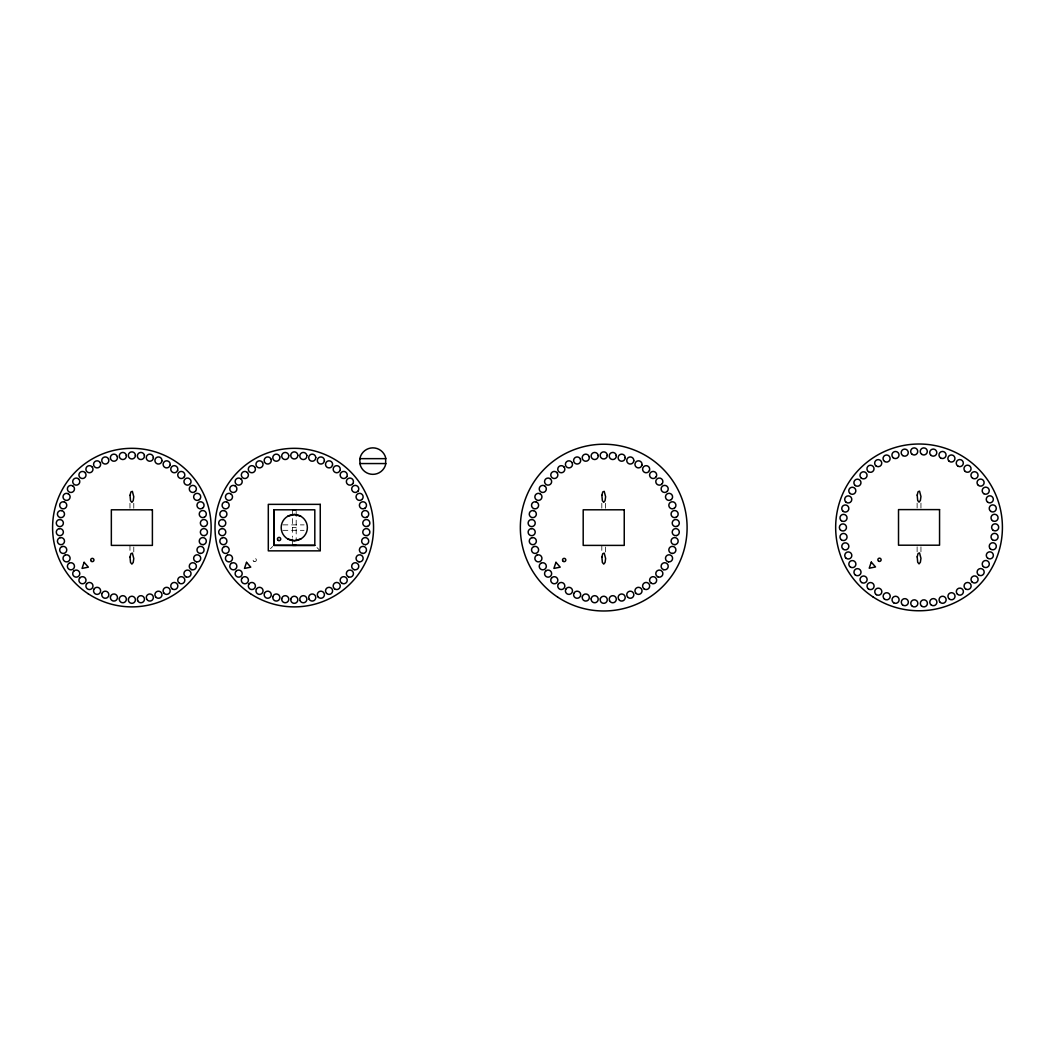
<?xml version="1.0" encoding="UTF-8"?>
<svg xmlns="http://www.w3.org/2000/svg" width="1055" height="1055" viewBox="0 0 1055 1055"><rect width="100%" height="100%" fill="white"/><g stroke="black" fill="none" stroke-linecap="round" stroke-linejoin="round"><path stroke-width="0.75" stroke-dasharray="5 3.75" d="M270.489 548.679L272.665 546.49M282.859 524.876L304.077 524.876M292.367 527.606L296.191 527.606M282.859 530.335L304.077 530.335M316.988 547.585L320.258 550.855M920.949 503.064L920.949 509.605M920.949 546.833L920.949 551.752M917.125 503.064L917.125 507.969M917.125 546.833L917.125 551.752M605.623 503.275L605.623 509.802M605.623 547.044L605.623 551.963M601.812 503.275L601.812 508.18M601.812 545.395L601.812 551.963M296.191 511.438L296.191 540.529M292.367 509.829L292.367 537.298M292.367 538.907L292.367 543.76M133.774 503.275L133.774 509.802M133.774 547.044L133.774 551.963M129.963 503.275L129.963 508.18M129.963 545.395L129.963 551.963M253.912 561.418A1.635 1.635 0 0 0 256.365 559.994A1.635 1.635 0 0 0 253.912 558.583A1.635 1.635 0 0 0 253.912 561.418"/><path stroke-width="1.5" d="M300.833 538.947L294.279 540.701L287.738 538.947A13.095 13.095 0 0 1 287.738 516.264L294.279 514.51L300.833 516.264M296.165 545.369L295.242 545.382M293.791 509.816C289.466 509.829 299.251 509.829 294.78 509.816M359.913 458.648L385.853 458.648M359.913 463.554L385.853 463.554M294.78 545.382L292.697 545.369M314.812 545.395L273.786 545.369L273.759 509.802L314.812 509.802L314.812 545.395L273.786 545.369L273.786 509.842L273.759 529.228M287.738 538.947A13.095 13.095 0 0 0 307.374 527.606A13.095 13.095 0 0 0 287.738 516.264M119.334 598.831L119.321 599.754A3.547 3.547 0 0 0 124.516 602.326A3.547 3.547 0 0 0 125.163 596.563A3.547 3.547 0 0 0 119.518 597.921L119.334 598.831M144.43 455.457L144.219 457.29A3.547 3.547 0 0 1 138.574 458.648A3.547 3.547 0 0 1 139.22 452.872A3.547 3.547 0 0 1 144.43 455.457M281.738 598.831L281.725 599.754A3.547 3.547 0 0 0 286.934 602.326A3.547 3.547 0 0 0 287.58 596.563A3.547 3.547 0 0 0 281.936 597.921L281.738 598.831M306.834 455.457L306.636 457.29A3.547 3.547 0 0 1 300.978 458.648A3.547 3.547 0 0 1 301.625 452.872A3.547 3.547 0 0 1 306.834 455.457M591.182 598.831L591.169 599.754A3.547 3.547 0 0 0 596.365 602.326A3.547 3.547 0 0 0 597.011 596.563A3.547 3.547 0 0 0 591.367 597.921L591.182 598.831M616.265 455.457L616.067 457.29A3.547 3.547 0 0 1 610.423 458.648A3.547 3.547 0 0 1 611.069 452.872A3.547 3.547 0 0 1 616.265 455.457M130.029 495.309L130.517 500.69L131.875 502.325L133.22 500.69L133.774 496.747L132.363 491.353L130.912 491.92L130.029 495.309M130.029 557.066L130.517 562.46L131.875 564.095L133.22 562.46L133.774 558.517L132.363 553.123L130.912 553.677L130.029 557.066M601.878 495.309L602.365 500.69L603.724 502.325L605.069 500.69L605.623 496.747L604.212 491.353L602.761 491.92L601.878 495.309M601.878 557.066L602.365 562.46L603.724 564.095L605.069 562.46L605.623 558.517L604.212 553.123L602.761 553.677L601.878 557.066M917.191 495.098L917.692 500.492L919.037 502.127L920.382 500.492L920.949 496.536L919.538 491.142L918.087 491.709L917.191 495.098M917.191 556.855L917.692 562.249L919.037 563.884L920.382 562.249L920.949 558.306L919.538 552.912L918.087 553.466L917.191 556.855M359.768 459.373L360.098 464.53A13.227 13.227 0 0 0 385.655 464.53L385.655 457.672A13.227 13.227 0 0 0 360.098 457.672L359.768 459.373M135.383 455.378L135.304 456.288A3.547 3.547 0 0 1 129.884 458.358A3.547 3.547 0 0 1 129.791 452.542A3.547 3.547 0 0 1 135.277 454.454L135.383 455.378M128.433 598.924L128.459 600.757A3.547 3.547 0 0 0 133.945 602.669A3.547 3.547 0 0 0 133.866 596.853A3.547 3.547 0 0 0 128.433 598.924M297.8 455.378L297.721 456.288A3.547 3.547 0 0 1 292.288 458.358A3.547 3.547 0 0 1 292.209 452.542A3.547 3.547 0 0 1 297.695 454.454L297.8 455.378M290.85 598.924L290.877 600.757A3.547 3.547 0 0 0 296.363 602.669A3.547 3.547 0 0 0 296.27 596.853A3.547 3.547 0 0 0 290.85 598.924M607.232 455.378L607.153 456.288A3.547 3.547 0 0 1 601.732 458.358A3.547 3.547 0 0 1 601.64 452.542A3.547 3.547 0 0 1 607.126 454.454L607.232 455.378M600.282 598.924L600.308 600.757A3.547 3.547 0 0 0 605.794 602.669A3.547 3.547 0 0 0 605.715 596.853A3.547 3.547 0 0 0 600.282 598.924M110.498 596.695L110.379 597.605A3.547 3.547 0 0 0 115.219 600.823A3.547 3.547 0 0 0 116.578 595.178A3.547 3.547 0 0 0 110.801 595.824L110.498 596.695M153.371 457.606L152.935 459.387A3.547 3.547 0 0 1 147.159 460.033A3.547 3.547 0 0 1 148.531 454.389A3.547 3.547 0 0 1 153.371 457.606M272.915 596.695L272.783 597.605A3.547 3.547 0 0 0 277.623 600.823A3.547 3.547 0 0 0 278.995 595.178A3.547 3.547 0 0 0 273.219 595.824L272.915 596.695M315.775 457.606L315.353 459.387A3.547 3.547 0 0 1 309.577 460.033A3.547 3.547 0 0 1 310.935 454.389A3.547 3.547 0 0 1 315.775 457.606M582.347 596.695L582.228 597.605A3.547 3.547 0 0 0 587.068 600.823A3.547 3.547 0 0 0 588.426 595.178A3.547 3.547 0 0 0 582.65 595.824L582.347 596.695M625.219 457.606L624.784 459.387A3.547 3.547 0 0 1 619.008 460.033A3.547 3.547 0 0 1 620.38 454.389A3.547 3.547 0 0 1 625.219 457.606M102.005 593.477L101.768 594.361A3.547 3.547 0 0 0 106.173 598.159A3.547 3.547 0 0 0 108.23 592.725A3.547 3.547 0 0 0 102.427 592.646L102.005 593.477M161.969 460.85L161.323 462.565A3.547 3.547 0 0 1 155.507 462.486A3.547 3.547 0 0 1 157.577 457.052A3.547 3.547 0 0 1 161.969 460.85M264.423 593.477L264.185 594.361A3.547 3.547 0 0 0 268.577 598.159A3.547 3.547 0 0 0 270.647 592.725A3.547 3.547 0 0 0 264.831 592.646L264.423 593.477M324.386 460.85L323.727 462.565A3.547 3.547 0 0 1 317.924 462.486A3.547 3.547 0 0 1 319.981 457.052A3.547 3.547 0 0 1 324.386 460.85M573.854 593.477L573.617 594.361A3.547 3.547 0 0 0 578.021 598.159A3.547 3.547 0 0 0 580.079 592.725A3.547 3.547 0 0 0 574.276 592.646L573.854 593.477M633.818 460.85L633.171 462.565A3.547 3.547 0 0 1 627.356 462.486A3.547 3.547 0 0 1 629.426 457.052A3.547 3.547 0 0 1 633.818 460.85M84.11 562.328L82.053 568.421L88.369 567.155L84.11 562.328M246.527 562.328L244.47 568.421L250.774 567.155L246.527 562.328M555.959 562.328L553.901 568.421L560.218 567.155L555.959 562.328M871.285 562.117L869.215 568.223L875.531 566.944L871.285 562.117M93.987 589.204L93.644 590.062A3.547 3.547 0 0 0 97.535 594.374A3.547 3.547 0 0 0 100.251 589.244A3.547 3.547 0 0 0 94.502 588.439L93.987 589.204M170.106 465.15L169.235 466.772A3.547 3.547 0 0 1 163.485 465.954A3.547 3.547 0 0 1 166.215 460.837A3.547 3.547 0 0 1 170.106 465.15M256.405 589.204L256.048 590.062A3.547 3.547 0 0 0 259.939 594.374A3.547 3.547 0 0 0 262.669 589.244A3.547 3.547 0 0 0 256.919 588.439L256.405 589.204M332.51 465.15L331.652 466.772A3.547 3.547 0 0 1 325.903 465.954A3.547 3.547 0 0 1 328.619 460.837A3.547 3.547 0 0 1 332.51 465.15M565.836 589.204L565.493 590.062A3.547 3.547 0 0 0 569.37 594.374A3.547 3.547 0 0 0 572.1 589.244A3.547 3.547 0 0 0 566.35 588.439L565.836 589.204M641.954 465.15L641.084 466.772A3.547 3.547 0 0 1 635.334 465.954A3.547 3.547 0 0 1 638.064 460.837A3.547 3.547 0 0 1 641.954 465.15M86.563 583.982L86.114 584.773A3.547 3.547 0 0 0 89.438 589.547A3.547 3.547 0 0 0 92.774 584.8A3.547 3.547 0 0 0 87.169 583.283L86.563 583.982M177.622 470.425L176.567 471.928A3.547 3.547 0 0 1 170.963 470.411A3.547 3.547 0 0 1 174.312 465.664A3.547 3.547 0 0 1 177.622 470.425M248.98 583.982L248.532 584.773A3.547 3.547 0 0 0 251.842 589.547A3.547 3.547 0 0 0 255.191 584.8A3.547 3.547 0 0 0 249.587 583.283L248.98 583.982M340.04 470.425L338.985 471.928A3.547 3.547 0 0 1 333.38 470.411A3.547 3.547 0 0 1 336.716 465.664A3.547 3.547 0 0 1 340.04 470.425M558.412 583.982L557.963 584.773A3.547 3.547 0 0 0 561.273 589.547A3.547 3.547 0 0 0 564.623 584.8A3.547 3.547 0 0 0 559.018 583.283L558.412 583.982M649.471 470.425L648.416 471.928A3.547 3.547 0 0 1 642.812 470.411A3.547 3.547 0 0 1 646.161 465.664A3.547 3.547 0 0 1 649.471 470.425M79.864 577.85L79.31 578.588A3.547 3.547 0 0 0 82 583.745A3.547 3.547 0 0 0 85.917 579.446A3.547 3.547 0 0 0 80.549 577.243L79.864 577.85M184.427 476.623L183.201 477.968A3.547 3.547 0 0 1 177.82 475.765A3.547 3.547 0 0 1 181.737 471.466A3.547 3.547 0 0 1 184.427 476.623M242.268 577.85L241.727 578.588A3.547 3.547 0 0 0 244.417 583.745A3.547 3.547 0 0 0 248.334 579.446A3.547 3.547 0 0 0 242.953 577.243L242.268 577.85M346.844 476.623L345.605 477.968A3.547 3.547 0 0 1 340.238 475.765A3.547 3.547 0 0 1 344.154 471.466A3.547 3.547 0 0 1 346.844 476.623M551.712 577.85L551.158 578.588A3.547 3.547 0 0 0 553.849 583.745A3.547 3.547 0 0 0 557.765 579.446A3.547 3.547 0 0 0 552.398 577.243L551.712 577.85M656.276 476.623L655.036 477.968A3.547 3.547 0 0 1 649.669 475.765A3.547 3.547 0 0 1 653.586 471.466A3.547 3.547 0 0 1 656.276 476.623M73.969 570.94L73.336 571.599A3.547 3.547 0 0 0 75.367 577.045A3.547 3.547 0 0 0 79.784 573.287A3.547 3.547 0 0 0 74.734 570.412L73.969 570.94M190.414 483.612L189.016 484.799A3.547 3.547 0 0 1 183.966 481.924A3.547 3.547 0 0 1 188.383 478.166A3.547 3.547 0 0 1 190.414 483.612M236.386 570.94L235.74 571.599A3.547 3.547 0 0 0 237.771 577.045A3.547 3.547 0 0 0 242.188 573.287A3.547 3.547 0 0 0 237.138 570.412L236.386 570.94M352.818 483.612L351.421 484.799A3.547 3.547 0 0 1 346.37 481.924A3.547 3.547 0 0 1 350.788 478.166A3.547 3.547 0 0 1 352.818 483.612M545.817 570.94L545.184 571.599A3.547 3.547 0 0 0 547.202 577.045A3.547 3.547 0 0 0 551.633 573.287A3.547 3.547 0 0 0 546.582 570.412L545.817 570.94M662.25 483.612L660.852 484.799A3.547 3.547 0 0 1 655.801 481.924A3.547 3.547 0 0 1 660.232 478.166A3.547 3.547 0 0 1 662.25 483.612M68.997 563.344L68.285 563.924A3.547 3.547 0 0 0 69.604 569.581A3.547 3.547 0 0 0 74.47 566.39A3.547 3.547 0 0 0 69.815 562.908L68.997 563.344M195.465 491.287L193.922 492.289A3.547 3.547 0 0 1 189.28 488.821A3.547 3.547 0 0 1 194.133 485.63A3.547 3.547 0 0 1 195.465 491.287M231.414 563.344L230.689 563.924A3.547 3.547 0 0 0 232.021 569.581A3.547 3.547 0 0 0 236.874 566.39A3.547 3.547 0 0 0 232.232 562.908L231.414 563.344M357.869 491.287L356.339 492.289A3.547 3.547 0 0 1 351.684 488.821A3.547 3.547 0 0 1 356.55 485.63A3.547 3.547 0 0 1 357.869 491.287M540.846 563.344L540.134 563.924A3.547 3.547 0 0 0 541.452 569.581A3.547 3.547 0 0 0 546.319 566.39A3.547 3.547 0 0 0 541.663 562.908L540.846 563.344M667.314 491.287L665.771 492.289A3.547 3.547 0 0 1 661.116 488.821A3.547 3.547 0 0 1 665.982 485.63A3.547 3.547 0 0 1 667.314 491.287M65.014 555.181L64.236 555.669A3.547 3.547 0 0 0 64.843 561.445A3.547 3.547 0 0 0 70.065 558.886A3.547 3.547 0 0 0 65.885 554.864L65.014 555.181M199.514 499.543L197.865 500.347A3.547 3.547 0 0 1 193.685 496.312A3.547 3.547 0 0 1 198.907 493.766A3.547 3.547 0 0 1 199.514 499.543M227.432 555.181L226.64 555.669A3.547 3.547 0 0 0 227.247 561.445A3.547 3.547 0 0 0 232.469 558.886A3.547 3.547 0 0 0 228.289 554.864L227.432 555.181M361.918 499.543L360.269 500.347A3.547 3.547 0 0 1 356.089 496.312A3.547 3.547 0 0 1 361.311 493.766A3.547 3.547 0 0 1 361.918 499.543M536.863 555.181L536.072 555.669A3.547 3.547 0 0 0 536.692 561.445A3.547 3.547 0 0 0 541.901 558.886A3.547 3.547 0 0 0 537.734 554.864L536.863 555.181M671.362 499.543L669.714 500.347A3.547 3.547 0 0 1 665.534 496.312A3.547 3.547 0 0 1 670.756 493.766A3.547 3.547 0 0 1 671.362 499.543M62.087 546.582L61.243 546.965A3.547 3.547 0 0 0 61.124 552.767A3.547 3.547 0 0 0 66.623 550.895A3.547 3.547 0 0 0 62.983 546.371L62.087 546.582M202.494 508.246L200.753 508.84A3.547 3.547 0 0 1 197.114 504.316A3.547 3.547 0 0 1 202.613 502.444A3.547 3.547 0 0 1 202.494 508.246M224.504 546.582L223.66 546.965A3.547 3.547 0 0 0 223.541 552.767A3.547 3.547 0 0 0 229.041 550.895A3.547 3.547 0 0 0 225.401 546.371L224.504 546.582M364.911 508.246L363.171 508.84A3.547 3.547 0 0 1 359.531 504.316A3.547 3.547 0 0 1 365.03 502.444A3.547 3.547 0 0 1 364.911 508.246M533.936 546.582L533.091 546.965A3.547 3.547 0 0 0 532.973 552.767A3.547 3.547 0 0 0 538.472 550.895A3.547 3.547 0 0 0 534.832 546.371L533.936 546.582M674.343 508.246L672.602 508.84A3.547 3.547 0 0 1 668.962 504.316A3.547 3.547 0 0 1 674.462 502.444A3.547 3.547 0 0 1 674.343 508.246M60.254 537.681L59.383 537.958A3.547 3.547 0 0 0 58.526 543.707A3.547 3.547 0 0 0 64.223 542.534A3.547 3.547 0 0 0 61.177 537.588L60.254 537.681M204.367 517.253L202.56 517.623A3.547 3.547 0 0 1 199.527 512.677A3.547 3.547 0 0 1 205.211 511.504A3.547 3.547 0 0 1 204.367 517.253M222.671 537.681L221.787 537.958A3.547 3.547 0 0 0 220.943 543.707A3.547 3.547 0 0 0 226.627 542.534A3.547 3.547 0 0 0 223.581 537.588L222.671 537.681M366.771 517.253L364.977 517.623A3.547 3.547 0 0 1 361.931 512.677A3.547 3.547 0 0 1 367.628 511.504A3.547 3.547 0 0 1 366.771 517.253M532.102 537.681L531.219 537.958A3.547 3.547 0 0 0 530.375 543.707A3.547 3.547 0 0 0 536.072 542.534A3.547 3.547 0 0 0 533.026 537.588L532.102 537.681M676.215 517.253L674.409 517.623A3.547 3.547 0 0 1 671.362 512.677A3.547 3.547 0 0 1 677.059 511.504A3.547 3.547 0 0 1 676.215 517.253M59.555 528.634L58.658 528.792A3.547 3.547 0 0 0 57.089 534.384A3.547 3.547 0 0 0 62.878 533.936A3.547 3.547 0 0 0 60.478 528.647L59.555 528.634M205.092 526.419L203.259 526.564A3.547 3.547 0 0 1 200.859 521.262A3.547 3.547 0 0 1 206.648 520.827A3.547 3.547 0 0 1 205.092 526.419M221.972 528.634L221.062 528.792A3.547 3.547 0 0 0 219.506 534.384A3.547 3.547 0 0 0 225.295 533.936A3.547 3.547 0 0 0 222.895 528.647L221.972 528.634M367.496 526.419L365.676 526.564A3.547 3.547 0 0 1 363.276 521.262A3.547 3.547 0 0 1 369.065 520.827A3.547 3.547 0 0 1 367.496 526.419M531.404 528.634L530.494 528.792A3.547 3.547 0 0 0 528.937 534.384A3.547 3.547 0 0 0 534.727 533.936A3.547 3.547 0 0 0 532.327 528.647L531.404 528.634M676.941 526.419L675.108 526.564A3.547 3.547 0 0 1 672.708 521.262A3.547 3.547 0 0 1 678.497 520.827A3.547 3.547 0 0 1 676.941 526.419M60.003 519.561L59.08 519.601A3.547 3.547 0 0 0 56.825 524.968A3.547 3.547 0 0 0 62.627 525.245A3.547 3.547 0 0 0 60.913 519.693L60.003 519.561M222.407 519.561L221.497 519.601A3.547 3.547 0 0 0 219.242 524.968A3.547 3.547 0 0 0 225.045 525.245A3.547 3.547 0 0 0 223.33 519.693L222.407 519.561M204.657 535.597L202.824 535.518A3.547 3.547 0 0 1 201.109 529.966A3.547 3.547 0 0 1 206.912 530.243A3.547 3.547 0 0 1 204.657 535.597M531.852 519.561L530.929 519.601A3.547 3.547 0 0 0 528.674 524.968A3.547 3.547 0 0 0 534.476 525.245A3.547 3.547 0 0 0 532.762 519.693L531.852 519.561M367.074 535.597L365.241 535.518A3.547 3.547 0 0 1 363.527 529.966A3.547 3.547 0 0 1 369.329 530.243A3.547 3.547 0 0 1 367.074 535.597M676.506 535.597L674.673 535.518A3.547 3.547 0 0 1 672.958 529.966A3.547 3.547 0 0 1 678.761 530.243A3.547 3.547 0 0 1 676.506 535.597M320.258 504.356L268.3 504.356L268.3 550.855L320.258 550.855L320.258 504.356M939.557 509.605L898.517 509.605L898.517 545.198L939.557 545.198L939.557 509.605M152.395 509.802L111.342 509.802L111.342 545.395L152.395 545.395L152.395 509.802M624.244 509.802L583.191 509.802L583.191 545.395L624.244 545.395L624.244 509.802M533.421 510.62L532.498 510.541A3.547 3.547 0 0 0 529.597 515.578A3.547 3.547 0 0 0 535.32 516.581A3.547 3.547 0 0 0 534.305 510.871L533.421 510.62M223.99 510.62L223.067 510.541A3.547 3.547 0 0 0 220.165 515.578A3.547 3.547 0 0 0 225.889 516.581A3.547 3.547 0 0 0 224.873 510.871L223.99 510.62M674.936 544.657L673.13 544.34A3.547 3.547 0 0 1 672.114 538.63A3.547 3.547 0 0 1 677.838 539.633A3.547 3.547 0 0 1 674.936 544.657M61.572 510.62L60.663 510.541A3.547 3.547 0 0 0 57.748 515.578A3.547 3.547 0 0 0 63.471 516.581A3.547 3.547 0 0 0 62.469 510.871L61.572 510.62M365.492 544.657L363.685 544.34A3.547 3.547 0 0 1 362.683 538.63A3.547 3.547 0 0 1 368.406 539.633A3.547 3.547 0 0 1 365.492 544.657M203.088 544.657L201.281 544.34A3.547 3.547 0 0 1 200.265 538.63A3.547 3.547 0 0 1 205.989 539.633A3.547 3.547 0 0 1 203.088 544.657M536.111 501.943L535.202 501.758A3.547 3.547 0 0 0 531.694 506.387A3.547 3.547 0 0 0 537.246 508.101A3.547 3.547 0 0 0 536.955 502.299L536.111 501.943M672.233 553.453L670.479 552.912A3.547 3.547 0 0 1 670.189 547.11A3.547 3.547 0 0 1 675.741 548.824A3.547 3.547 0 0 1 672.233 553.453M226.667 501.943L225.77 501.758A3.547 3.547 0 0 0 222.262 506.387A3.547 3.547 0 0 0 227.801 508.101A3.547 3.547 0 0 0 227.524 502.299L226.667 501.943M362.801 553.453L361.047 552.912A3.547 3.547 0 0 1 360.757 547.11A3.547 3.547 0 0 1 366.309 548.824A3.547 3.547 0 0 1 362.801 553.453M64.263 501.943L63.353 501.758A3.547 3.547 0 0 0 59.845 506.387A3.547 3.547 0 0 0 65.397 508.101A3.547 3.547 0 0 0 65.107 502.299L64.263 501.943M200.384 553.453L198.63 552.912A3.547 3.547 0 0 1 198.353 547.11A3.547 3.547 0 0 1 203.892 548.824A3.547 3.547 0 0 1 200.384 553.453M539.857 493.661L538.986 493.371A3.547 3.547 0 0 0 534.925 497.525A3.547 3.547 0 0 0 540.213 499.925A3.547 3.547 0 0 0 540.661 494.136L539.857 493.661M668.448 561.84L666.786 561.075A3.547 3.547 0 0 1 667.222 555.286A3.547 3.547 0 0 1 672.523 557.686A3.547 3.547 0 0 1 668.448 561.84M230.425 493.661L229.542 493.371A3.547 3.547 0 0 0 225.48 497.525A3.547 3.547 0 0 0 230.768 499.925A3.547 3.547 0 0 0 231.216 494.136L230.425 493.661M359.017 561.84L357.342 561.075A3.547 3.547 0 0 1 357.79 555.286A3.547 3.547 0 0 1 363.078 557.686A3.547 3.547 0 0 1 359.017 561.84M68.008 493.661L67.138 493.371A3.547 3.547 0 0 0 63.076 497.525A3.547 3.547 0 0 0 68.364 499.925A3.547 3.547 0 0 0 68.812 494.136L68.008 493.661M196.612 561.84L194.938 561.075A3.547 3.547 0 0 1 195.373 555.286A3.547 3.547 0 0 1 200.674 557.686A3.547 3.547 0 0 1 196.612 561.84M544.617 485.933L543.787 485.524A3.547 3.547 0 0 0 539.237 489.138A3.547 3.547 0 0 0 544.182 492.184A3.547 3.547 0 0 0 545.343 486.487L544.617 485.933M663.648 569.687L662.092 568.724A3.547 3.547 0 0 1 663.252 563.027A3.547 3.547 0 0 1 668.211 566.073A3.547 3.547 0 0 1 663.648 569.687M235.173 485.933L234.342 485.524A3.547 3.547 0 0 0 229.792 489.138A3.547 3.547 0 0 0 234.751 492.184A3.547 3.547 0 0 0 235.911 486.487L235.173 485.933M354.216 569.687L352.647 568.724A3.547 3.547 0 0 1 353.821 563.027A3.547 3.547 0 0 1 358.766 566.073A3.547 3.547 0 0 1 354.216 569.687M72.769 485.933L71.938 485.524A3.547 3.547 0 0 0 67.388 489.138A3.547 3.547 0 0 0 72.333 492.184A3.547 3.547 0 0 0 73.494 486.487L72.769 485.933M191.799 569.687L190.243 568.724A3.547 3.547 0 0 1 191.403 563.027A3.547 3.547 0 0 1 196.362 566.073A3.547 3.547 0 0 1 191.799 569.687M550.301 478.851L549.536 478.35A3.547 3.547 0 0 0 544.565 481.357A3.547 3.547 0 0 0 549.088 484.997A3.547 3.547 0 0 0 550.961 479.498L550.301 478.851M657.911 576.861L656.474 575.714A3.547 3.547 0 0 1 658.346 570.214A3.547 3.547 0 0 1 662.87 573.854A3.547 3.547 0 0 1 657.911 576.861M240.87 478.851L240.092 478.35A3.547 3.547 0 0 0 235.12 481.357A3.547 3.547 0 0 0 239.656 484.997A3.547 3.547 0 0 0 241.529 479.498L240.87 478.851M348.467 576.861L347.042 575.714A3.547 3.547 0 0 1 348.915 570.214A3.547 3.547 0 0 1 353.438 573.854A3.547 3.547 0 0 1 348.467 576.861M78.452 478.851L77.688 478.35A3.547 3.547 0 0 0 72.716 481.357A3.547 3.547 0 0 0 77.239 484.997A3.547 3.547 0 0 0 79.112 479.498L78.452 478.851M186.062 576.861L184.625 575.714A3.547 3.547 0 0 1 186.498 570.214A3.547 3.547 0 0 1 191.021 573.854A3.547 3.547 0 0 1 186.062 576.861M556.829 472.548L556.13 471.941A3.547 3.547 0 0 0 550.829 474.315A3.547 3.547 0 0 0 554.864 478.482A3.547 3.547 0 0 0 557.409 473.26L556.829 472.548M651.304 583.27L650.025 581.938A3.547 3.547 0 0 1 652.57 576.716A3.547 3.547 0 0 1 656.606 580.896A3.547 3.547 0 0 1 651.304 583.27M247.398 472.548L246.699 471.941A3.547 3.547 0 0 0 241.384 474.315A3.547 3.547 0 0 0 245.419 478.482A3.547 3.547 0 0 0 247.965 473.26L247.398 472.548M341.873 583.27L340.594 581.938A3.547 3.547 0 0 1 343.139 576.716A3.547 3.547 0 0 1 347.174 580.896A3.547 3.547 0 0 1 341.873 583.27M84.993 472.548L84.281 471.941A3.547 3.547 0 0 0 78.98 474.315A3.547 3.547 0 0 0 83.015 478.482A3.547 3.547 0 0 0 85.561 473.26L84.993 472.548M179.456 583.27L178.19 581.938A3.547 3.547 0 0 1 180.735 576.716A3.547 3.547 0 0 1 184.77 580.896A3.547 3.547 0 0 1 179.456 583.27M564.109 467.101L563.476 466.416A3.547 3.547 0 0 0 557.924 468.103A3.547 3.547 0 0 0 561.405 472.746A3.547 3.547 0 0 0 564.583 467.893L564.109 467.101M643.959 588.796L642.851 587.319A3.547 3.547 0 0 1 646.029 582.452A3.547 3.547 0 0 1 649.511 587.108A3.547 3.547 0 0 1 643.959 588.796M254.664 467.101L254.044 466.416A3.547 3.547 0 0 0 248.479 468.103A3.547 3.547 0 0 0 251.96 472.746A3.547 3.547 0 0 0 255.152 467.893L254.664 467.101M334.514 588.796L333.42 587.319A3.547 3.547 0 0 1 336.598 582.452A3.547 3.547 0 0 1 340.079 587.108A3.547 3.547 0 0 1 334.514 588.796M92.26 467.101L91.64 466.416A3.547 3.547 0 0 0 86.075 468.103A3.547 3.547 0 0 0 89.556 472.746A3.547 3.547 0 0 0 92.734 467.893L92.26 467.101M172.11 588.796L171.002 587.319A3.547 3.547 0 0 1 174.194 582.452A3.547 3.547 0 0 1 177.662 587.108A3.547 3.547 0 0 1 172.11 588.796M571.995 462.618L571.467 461.866A3.547 3.547 0 0 0 565.744 462.829A3.547 3.547 0 0 0 568.605 467.879A3.547 3.547 0 0 0 572.377 463.462L571.995 462.618M635.967 593.345L635.057 591.75A3.547 3.547 0 0 1 638.829 587.332A3.547 3.547 0 0 1 641.691 592.383A3.547 3.547 0 0 1 635.967 593.345M262.563 462.618L262.036 461.866A3.547 3.547 0 0 0 256.299 462.829A3.547 3.547 0 0 0 259.174 467.879A3.547 3.547 0 0 0 262.932 463.462L262.563 462.618M326.536 593.345L325.626 591.75A3.547 3.547 0 0 1 329.384 587.332A3.547 3.547 0 0 1 332.259 592.383A3.547 3.547 0 0 1 326.536 593.345M100.159 462.618L99.618 461.866A3.547 3.547 0 0 0 93.895 462.829A3.547 3.547 0 0 0 96.77 467.879A3.547 3.547 0 0 0 100.528 463.462L100.159 462.618M164.118 593.345L163.209 591.75A3.547 3.547 0 0 1 166.98 587.332A3.547 3.547 0 0 1 169.855 592.383A3.547 3.547 0 0 1 164.118 593.345M580.395 459.149L579.96 458.332A3.547 3.547 0 0 0 574.157 458.582A3.547 3.547 0 0 0 576.373 463.949A3.547 3.547 0 0 0 580.659 460.033L580.395 459.149M627.474 596.879L626.775 595.178A3.547 3.547 0 0 1 631.061 591.262A3.547 3.547 0 0 1 633.277 596.629A3.547 3.547 0 0 1 627.474 596.879M270.964 459.149L270.528 458.332A3.547 3.547 0 0 0 264.726 458.582A3.547 3.547 0 0 0 266.941 463.949A3.547 3.547 0 0 0 271.227 460.033L270.964 459.149M318.043 596.879L317.344 595.178A3.547 3.547 0 0 1 321.63 591.262A3.547 3.547 0 0 1 323.845 596.629A3.547 3.547 0 0 1 318.043 596.879M108.546 459.149L108.111 458.332A3.547 3.547 0 0 0 102.309 458.582A3.547 3.547 0 0 0 104.524 463.949A3.547 3.547 0 0 0 108.81 460.033L108.546 459.149M155.626 596.879L154.927 595.178A3.547 3.547 0 0 1 159.213 591.262A3.547 3.547 0 0 1 161.428 596.629A3.547 3.547 0 0 1 155.626 596.879M589.165 456.762L588.835 455.905A3.547 3.547 0 0 0 583.046 455.417A3.547 3.547 0 0 0 584.562 461.022A3.547 3.547 0 0 0 589.31 457.672L589.165 456.762M618.599 599.306L618.125 597.539A3.547 3.547 0 0 1 622.872 594.189A3.547 3.547 0 0 1 624.389 599.794A3.547 3.547 0 0 1 618.599 599.306M279.72 456.762L279.39 455.905A3.547 3.547 0 0 0 273.601 455.417A3.547 3.547 0 0 0 275.131 461.022A3.547 3.547 0 0 0 279.878 457.672L279.72 456.762M309.168 599.306L308.693 597.539A3.547 3.547 0 0 1 313.427 594.189A3.547 3.547 0 0 1 314.957 599.794A3.547 3.547 0 0 1 309.168 599.306M117.316 456.762L116.986 455.905A3.547 3.547 0 0 0 111.197 455.417A3.547 3.547 0 0 0 112.714 461.022A3.547 3.547 0 0 0 117.461 457.672L117.316 456.762M146.764 599.306L146.276 597.539A3.547 3.547 0 0 1 151.023 594.189A3.547 3.547 0 0 1 152.553 599.794A3.547 3.547 0 0 1 146.764 599.306M598.159 455.496L597.934 454.6A3.547 3.547 0 0 0 592.251 453.399A3.547 3.547 0 0 0 593.068 459.149A3.547 3.547 0 0 0 598.185 456.419L598.159 455.496M609.5 600.612L609.249 598.792A3.547 3.547 0 0 1 614.379 596.062A3.547 3.547 0 0 1 615.184 601.812A3.547 3.547 0 0 1 609.5 600.612M288.714 455.496L288.503 454.6A3.547 3.547 0 0 0 282.819 453.399A3.547 3.547 0 0 0 283.624 459.149A3.547 3.547 0 0 0 288.754 456.419L288.714 455.496M300.068 600.612L299.805 598.792A3.547 3.547 0 0 1 304.935 596.062A3.547 3.547 0 0 1 305.752 601.812A3.547 3.547 0 0 1 300.068 600.612M126.31 455.496L126.086 454.6A3.547 3.547 0 0 0 120.402 453.399A3.547 3.547 0 0 0 121.22 459.149A3.547 3.547 0 0 0 126.349 456.419L126.31 455.496M137.651 600.612L137.401 598.792A3.547 3.547 0 0 1 142.531 596.062A3.547 3.547 0 0 1 143.335 601.812A3.547 3.547 0 0 1 137.651 600.612M88.04 593.662A79.27 79.27 0 0 0 210.987 532.524A79.27 79.27 0 0 0 96.572 456.617A79.27 79.27 0 0 0 88.04 593.662M250.457 593.662A79.27 79.27 0 0 0 373.404 532.524A79.27 79.27 0 0 0 258.989 456.617A79.27 79.27 0 0 0 250.457 593.662M91.508 561.418A1.635 1.635 0 0 0 93.961 559.994A1.635 1.635 0 0 0 91.508 558.583A1.635 1.635 0 0 0 91.508 561.418M278.256 540.437A1.635 1.635 0 0 0 280.709 539.013A1.635 1.635 0 0 0 278.256 537.602A1.635 1.635 0 0 0 278.256 540.437M563.344 561.418A1.635 1.635 0 0 0 565.81 559.994A1.635 1.635 0 0 0 563.344 558.583A1.635 1.635 0 0 0 563.344 561.418M557.62 597.077A83.371 83.371 0 0 0 686.937 532.788A83.371 83.371 0 0 0 566.601 452.951A83.371 83.371 0 0 0 557.62 597.077M878.67 561.207A1.635 1.635 0 0 0 881.123 559.783A1.635 1.635 0 0 0 878.67 558.372A1.635 1.635 0 0 0 878.67 561.207M872.947 596.866A83.371 83.371 0 0 0 1002.25 532.577A83.371 83.371 0 0 0 881.914 452.74A83.371 83.371 0 0 0 872.947 596.866M992.65 529.847A3.547 3.547 0 0 0 998.584 528.265A3.547 3.547 0 0 0 994.232 523.926A3.547 3.547 0 0 0 992.65 529.847M992.373 520.603A3.547 3.547 0 0 0 998.056 518.282A3.547 3.547 0 0 0 993.203 514.524A3.547 3.547 0 0 0 992.373 520.603M990.948 511.464A3.547 3.547 0 0 0 996.302 508.457A3.547 3.547 0 0 0 991.014 505.332A3.547 3.547 0 0 0 990.948 511.464M987.586 502.114A3.547 3.547 0 0 0 993.296 499.846A3.547 3.547 0 0 0 988.482 496.035A3.547 3.547 0 0 0 987.586 502.114M983.88 493.714A3.547 3.547 0 0 0 989.26 490.746A3.547 3.547 0 0 0 984.012 487.581A3.547 3.547 0 0 0 983.88 493.714M978.354 485.366A3.547 3.547 0 0 0 984.091 483.164A3.547 3.547 0 0 0 979.317 479.3A3.547 3.547 0 0 0 978.354 485.366M972.618 478.271A3.547 3.547 0 0 0 978.038 475.357A3.547 3.547 0 0 0 972.816 472.126A3.547 3.547 0 0 0 972.618 478.271M965.259 471.453A3.547 3.547 0 0 0 971.009 469.304A3.547 3.547 0 0 0 966.275 465.387A3.547 3.547 0 0 0 965.259 471.453M957.887 466.099A3.547 3.547 0 0 0 963.321 463.25A3.547 3.547 0 0 0 958.138 459.954A3.547 3.547 0 0 0 957.887 466.099M949.118 461.206A3.547 3.547 0 0 0 954.894 459.123A3.547 3.547 0 0 0 950.199 455.167A3.547 3.547 0 0 0 949.118 461.206M940.585 457.962A3.547 3.547 0 0 0 946.058 455.167A3.547 3.547 0 0 0 940.902 451.83A3.547 3.547 0 0 0 940.585 457.962M930.932 455.298A3.547 3.547 0 0 0 936.735 453.281A3.547 3.547 0 0 0 932.079 449.272A3.547 3.547 0 0 0 930.932 455.298M921.806 454.375A3.547 3.547 0 0 0 927.305 451.646A3.547 3.547 0 0 0 922.189 448.256A3.547 3.547 0 0 0 921.806 454.375M911.863 454.098A3.547 3.547 0 0 0 917.679 452.133A3.547 3.547 0 0 0 913.076 448.072A3.547 3.547 0 0 0 911.863 454.098M902.737 455.575A3.547 3.547 0 0 0 908.263 452.898A3.547 3.547 0 0 0 903.186 449.443A3.547 3.547 0 0 0 902.737 455.575M893.097 457.659A3.547 3.547 0 0 0 898.939 455.76A3.547 3.547 0 0 0 894.376 451.646A3.547 3.547 0 0 0 893.097 457.659M884.565 461.457A3.547 3.547 0 0 0 890.117 458.833A3.547 3.547 0 0 0 885.066 455.338A3.547 3.547 0 0 0 884.565 461.457M875.808 465.769A3.547 3.547 0 0 0 881.663 463.923A3.547 3.547 0 0 0 877.14 459.769A3.547 3.547 0 0 0 875.808 465.769M868.423 471.664A3.547 3.547 0 0 0 874.015 469.106A3.547 3.547 0 0 0 869.004 465.558A3.547 3.547 0 0 0 868.423 471.664M861.091 477.915A3.547 3.547 0 0 0 866.973 476.135A3.547 3.547 0 0 0 862.489 471.928A3.547 3.547 0 0 0 861.091 477.915M855.341 485.564A3.547 3.547 0 0 0 860.959 483.058A3.547 3.547 0 0 0 855.987 479.458A3.547 3.547 0 0 0 855.341 485.564M849.855 493.331A3.547 3.547 0 0 0 855.75 491.617A3.547 3.547 0 0 0 851.319 487.37A3.547 3.547 0 0 0 849.855 493.331M846.136 502.272A3.547 3.547 0 0 0 851.767 499.833A3.547 3.547 0 0 0 846.835 496.167A3.547 3.547 0 0 0 846.136 502.272M842.813 511.055A3.547 3.547 0 0 0 848.734 509.394A3.547 3.547 0 0 0 844.343 505.094A3.547 3.547 0 0 0 842.813 511.055M841.376 520.735A3.547 3.547 0 0 0 847.033 518.348A3.547 3.547 0 0 0 842.141 514.642A3.547 3.547 0 0 0 841.376 520.735M840.413 529.953A3.547 3.547 0 0 0 846.347 528.357A3.547 3.547 0 0 0 841.996 524.019A3.547 3.547 0 0 0 840.413 529.953M841.349 539.791A3.547 3.547 0 0 0 847.033 537.47A3.547 3.547 0 0 0 842.18 533.698A3.547 3.547 0 0 0 841.349 539.791M843.525 549.431A3.547 3.547 0 0 0 848.866 546.411A3.547 3.547 0 0 0 843.578 543.285A3.547 3.547 0 0 0 843.525 549.431M846.084 558.24A3.547 3.547 0 0 0 851.794 555.985A3.547 3.547 0 0 0 846.98 552.174A3.547 3.547 0 0 0 846.084 558.24M850.528 567.142A3.547 3.547 0 0 0 855.908 564.188A3.547 3.547 0 0 0 850.647 561.009A3.547 3.547 0 0 0 850.528 567.142M855.262 574.935A3.547 3.547 0 0 0 860.986 572.733A3.547 3.547 0 0 0 856.212 568.869A3.547 3.547 0 0 0 855.262 574.935M861.724 582.558A3.547 3.547 0 0 0 867.131 579.643A3.547 3.547 0 0 0 861.909 576.412A3.547 3.547 0 0 0 861.724 582.558M868.305 588.809A3.547 3.547 0 0 0 874.054 586.672A3.547 3.547 0 0 0 869.32 582.756A3.547 3.547 0 0 0 868.305 588.809M876.402 594.69A3.547 3.547 0 0 0 881.835 591.842A3.547 3.547 0 0 0 876.652 588.545A3.547 3.547 0 0 0 876.402 594.69M884.393 599.003A3.547 3.547 0 0 0 890.169 596.919A3.547 3.547 0 0 0 885.475 592.95A3.547 3.547 0 0 0 884.393 599.003M893.638 602.774A3.547 3.547 0 0 0 899.111 599.992A3.547 3.547 0 0 0 893.954 596.642A3.547 3.547 0 0 0 893.638 602.774M902.513 604.858A3.547 3.547 0 0 0 908.302 602.84A3.547 3.547 0 0 0 903.66 598.831A3.547 3.547 0 0 0 902.513 604.858M912.351 606.322A3.547 3.547 0 0 0 917.85 603.592A3.547 3.547 0 0 0 912.733 600.19A3.547 3.547 0 0 0 912.351 606.322M921.529 606.018A3.547 3.547 0 0 0 927.345 604.053A3.547 3.547 0 0 0 922.729 600.005A3.547 3.547 0 0 0 921.529 606.018M931.354 605.095A3.547 3.547 0 0 0 936.893 602.418A3.547 3.547 0 0 0 931.802 598.963A3.547 3.547 0 0 0 931.354 605.095M940.242 602.405A3.547 3.547 0 0 0 946.071 600.506A3.547 3.547 0 0 0 941.508 596.405A3.547 3.547 0 0 0 940.242 602.405M949.474 599.161A3.547 3.547 0 0 0 955.026 596.537A3.547 3.547 0 0 0 949.975 593.042A3.547 3.547 0 0 0 949.474 599.161M957.465 594.242A3.547 3.547 0 0 0 963.321 592.409A3.547 3.547 0 0 0 958.797 588.255A3.547 3.547 0 0 0 957.465 594.242M965.549 588.901A3.547 3.547 0 0 0 971.128 586.343A3.547 3.547 0 0 0 966.116 582.795A3.547 3.547 0 0 0 965.549 588.901M972.13 582.057A3.547 3.547 0 0 0 978.011 580.276A3.547 3.547 0 0 0 973.528 576.07A3.547 3.547 0 0 0 972.13 582.057M978.565 574.962A3.547 3.547 0 0 0 984.17 572.469A3.547 3.547 0 0 0 979.198 568.856A3.547 3.547 0 0 0 978.565 574.962M983.313 566.588A3.547 3.547 0 0 0 989.208 564.86A3.547 3.547 0 0 0 984.777 560.614A3.547 3.547 0 0 0 983.313 566.588M987.717 558.214A3.547 3.547 0 0 0 993.348 555.774A3.547 3.547 0 0 0 988.416 552.121A3.547 3.547 0 0 0 987.717 558.214M990.302 548.811A3.547 3.547 0 0 0 996.21 547.149A3.547 3.547 0 0 0 991.819 542.863A3.547 3.547 0 0 0 990.302 548.811M992.425 539.712A3.547 3.547 0 0 0 998.083 537.325A3.547 3.547 0 0 0 993.19 533.619A3.547 3.547 0 0 0 992.425 539.712"/></g></svg>
